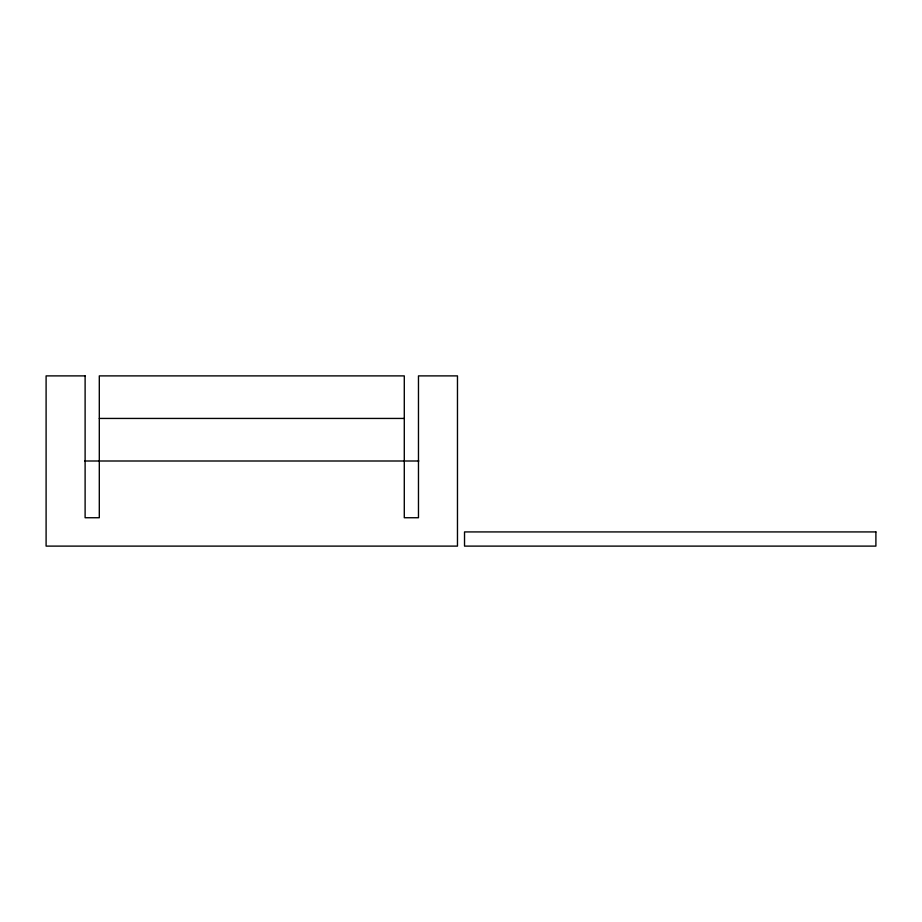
<?xml version="1.0" encoding="UTF-8"?>
<svg xmlns="http://www.w3.org/2000/svg" width="922" height="922" viewBox="0 0 922 922"><rect width="100%" height="100%" fill="white"/><g stroke="black" fill="none" stroke-linecap="round" stroke-linejoin="round"><path stroke-width="1.38" d="M99.299 418.438L404.285 418.438M84.766 461L418.819 461M85.112 375.888L46.1 375.888L46.1 546.112L457.473 546.112L457.473 375.888L418.473 375.888L418.473 517.738L404.285 517.738L404.285 375.888L99.299 375.888L99.299 517.738L85.112 517.738L85.112 375.888M875.9 531.925L464.527 531.925L464.527 546.112L875.9 546.112L875.9 531.925"/></g></svg>
